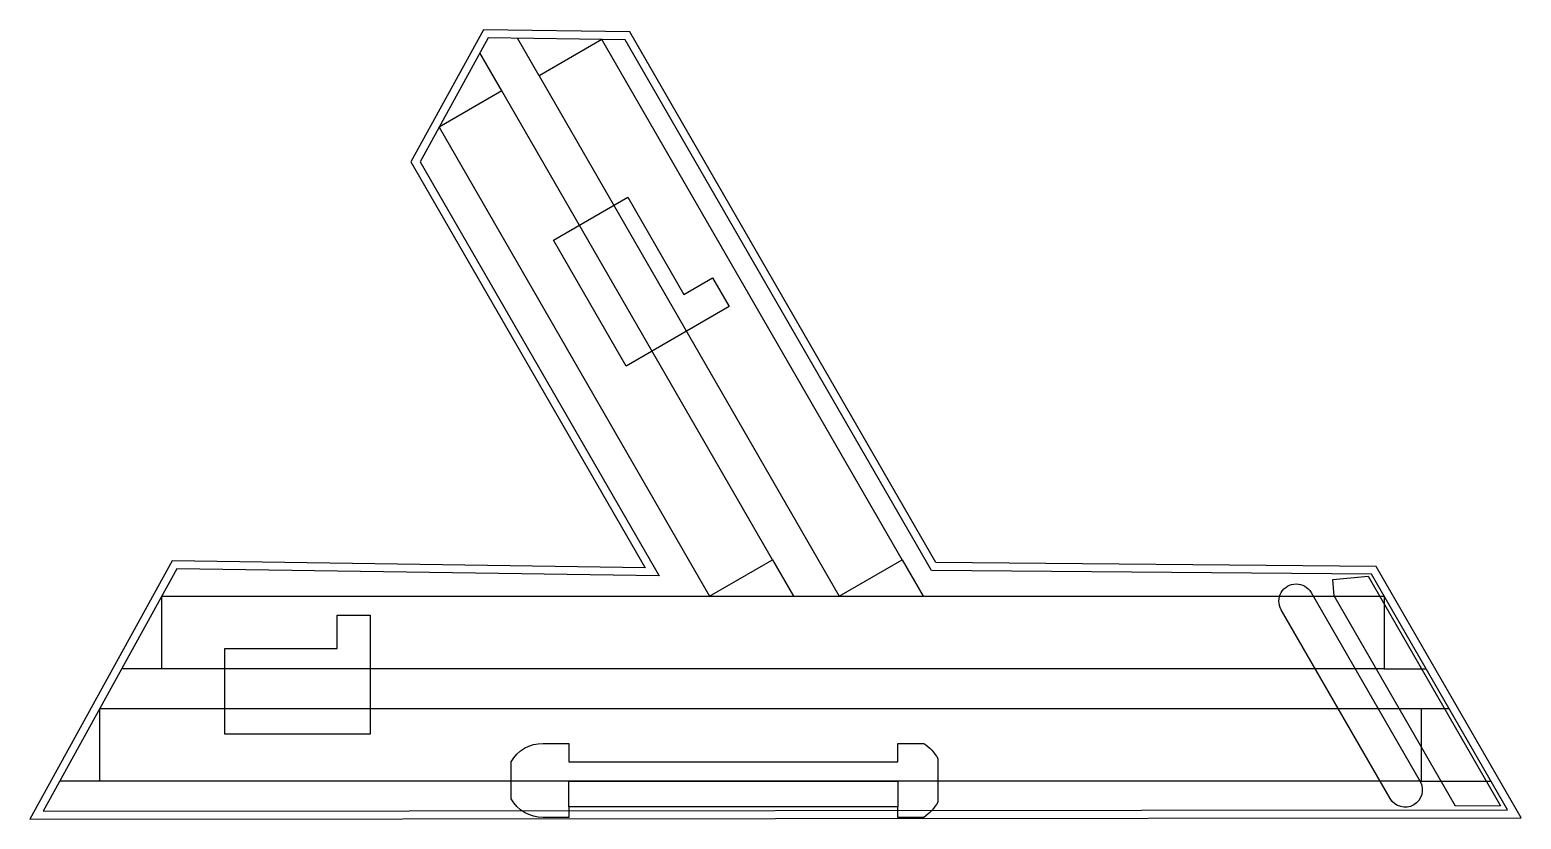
# Model space of a CAD drawing. Header units: millimetres. Extents: x -191 to 35, y 92 to 211.
import ezdxf

# ---------------------------------------------------------------- set-up
doc = ezdxf.new("R2010")
doc.units = ezdxf.units.MM
doc.layers.get('0').update_dxf_attribs({"linetype": 'CONTINUOUS'})

msp = doc.modelspace()

# ---------------------------------------------------------------- linework, layer by layer
for p, q in [((-113.68, 204.5), (-116.96, 210.19)), ((-119.3, 202.23), (-122.62, 207.98)), ((-78.34, 131.29), (-75.17, 125.79)), ((-58.71, 131.29), (-55.54, 125.79)), ((-165.44, 114.79), (-176.85, 114.79)), ((14.21, 114.79), (20.56, 114.79)), ((-180.16, 97.79), (-180.16, 108.79)), ((-180.16, 108.79), (19.84, 108.79)), ((19.84, 108.79), (19.84, 97.79)), ((19.84, 108.79), (24.03, 108.79)), ((-180.16, 97.79), (-186.22, 97.79)), ((19.84, 97.79), (-180.16, 97.79)), ((19.84, 97.79), (30.38, 97.79))]:
    msp.add_line(p, q)
for points in [[(-190.75, 92.06), (34.96, 92.26), (13, 130.29), (-53.62, 130.87), (-99.96, 211.14), (-122.07, 211.46), (-133.07, 191.5), (-97.61, 130.09), (-169.22, 131.13)], [(12.3, 129.1), (-54.31, 129.67), (-100.66, 209.95), (-121.37, 210.25), (-131.69, 191.51), (-95.52, 128.86), (-168.52, 129.92), (-188.72, 93.26), (32.88, 93.46)], [(-58.71, 131.29), (-104.16, 210), (-113.68, 204.5), (-68.24, 125.79)], [(-78.34, 131.29), (-119.3, 202.23), (-128.82, 196.73), (-87.87, 125.79)], [(-84.92, 169.6), (-100.51, 160.6), (-111.51, 179.65), (-100.25, 186.15), (-91.75, 171.43), (-87.42, 173.93)], [(25.03, 94.05), (6.66, 125.84), (6.43, 128.31), (11.78, 128.8), (31.84, 94.06)], [(14.21, 114.79), (-170.79, 114.79), (-170.79, 125.79), (14.21, 125.79)], [(-139.24, 122.9), (-139.23, 111.4), (-139.23, 104.9), (-161.23, 104.9), (-161.23, 117.9), (-144.23, 117.9), (-144.23, 122.9)], [(-59.37, 93.93), (-109.17, 93.93), (-109.17, 97.79), (-59.37, 97.79)]]:
    msp.add_lwpolyline(points, close=True)
for points in [[(3.15, 126.35), (19.65, 97.77, -1), (15.14, 95.17), (-1.36, 123.75, -1)], [(-109.17, 93.93), (-109.17, 92.33), (-113.07, 92.33, -0.268026), (-117.92, 95.13), (-117.92, 100.73, -0.268026), (-113.07, 103.53), (-109.17, 103.53), (-109.17, 100.72), (-59.37, 100.72), (-59.37, 103.53), (-55.44, 103.53, -0.116494), (-53.34, 101.23), (-53.34, 94.64, -0.116494), (-55.44, 92.33), (-59.37, 92.33), (-59.37, 93.93)]]:
    msp.add_lwpolyline(points, format="xyb", close=True)

doc.saveas('drawing.dxf')
